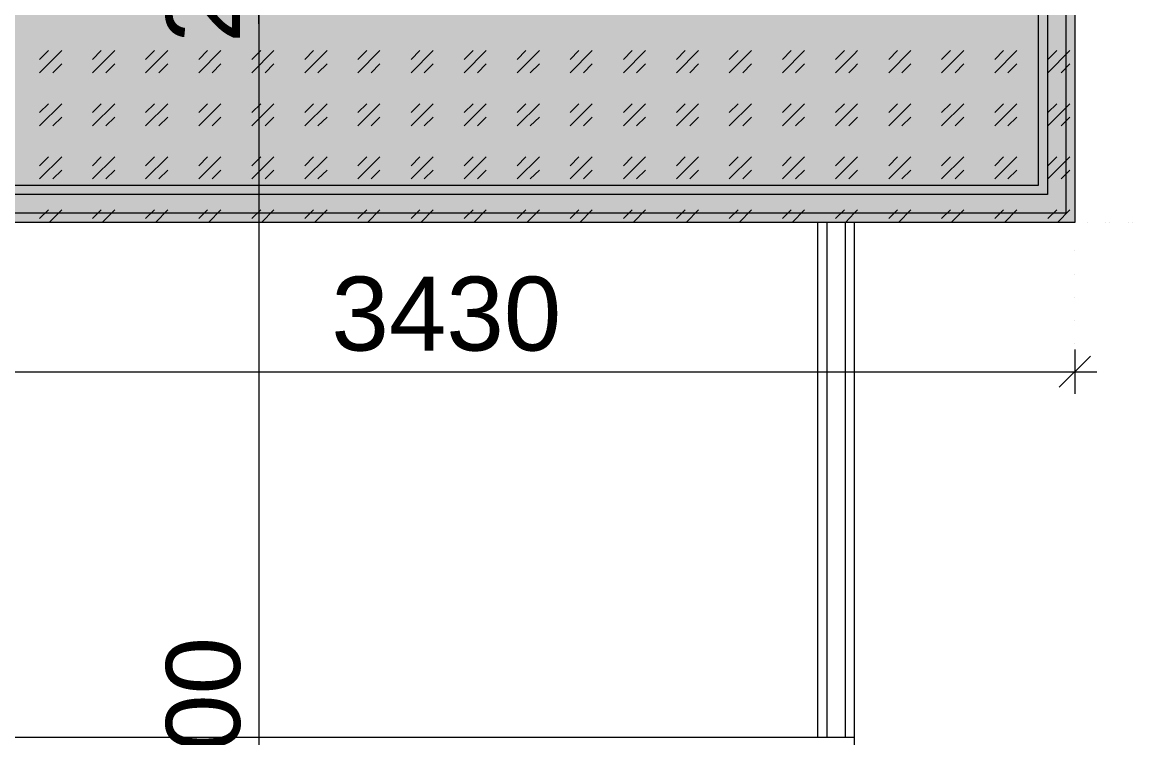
# Model space of a CAD drawing. Header units: millimetres. Extents: x -1303 to 98744, y -1303 to 90097.
# Drawn here: x 72362 to 75381, y 64031 to 65976 of the extents above; entities that cross this region are included whole.
import ezdxf

# ---------------------------------------------------------------- set-up
doc = ezdxf.new("R2010")
doc.units = ezdxf.units.MM
doc.layers.add('PDF_Geometry', color=7, linetype='Continuous')
doc.layers.add('PDF_Text', color=7, linetype='Continuous')
doc.layers.add('PDF_Solid Fills', color=192, linetype='Continuous', true_color=0xc2c0c0c0)
doc.styles.add('PDF ArialMT', font='arial.ttf')

msp = doc.modelspace()

# ---------------------------------------------------------------- linework, layer by layer
at = {"layer": 'PDF_Geometry', "color": 9, "lineweight": 0, "true_color": 0xc0c0c0}
for points in [[(74023.61861, 81272.1461), (75223.66506, 81272.1461), (75223.66506, 65432.01731), (71793.62796, 65432.01731)], [(74023.61861, 81247.60021), (75199.11916, 81247.60021), (75199.11916, 65457.40619), (71793.62796, 65457.40619)], [(74023.61861, 81197.67369), (75149.19264, 81197.67369), (75149.19264, 65507.33684), (71793.62796, 65507.33684)], [(74023.61861, 81172.2848), (75123.80375, 81172.2848), (75123.80375, 65531.87861), (71793.62796, 65531.87861)], [(74523.7764, 65432.01731), (74523.7764, 64032.24412)], [(74549.16529, 65432.01731), (74549.16529, 64032.24412)], [(74599.10007, 65432.01731), (74599.10007, 64032.24412)], [(74623.6377, 65432.01731), (74623.6377, 62532.60548)], [(67708.55425, 64032.24412), (74623.6377, 64032.24412)]]:
    msp.add_lwpolyline(points, dxfattribs=at)
at = {"layer": 'PDF_Geometry', "color": 122, "lineweight": 0, "true_color": 0x00b88a}
msp.add_lwpolyline([(73005.52587, 66092.12839), (73005.52587, 65971.95267)], close=True, dxfattribs=at)
msp.add_lwpolyline([(73005.52587, 65992.26708), (73005.52587, 66012.57737), (73005.52587, 61952.04542), (73005.52587, 61972.35983)], dxfattribs=at)
at = {"layer": 'PDF_Geometry', "lineweight": 0}
for points in [[(72409.72999, 65838.23951), (72469.81371, 65899.17449)], [(72409.72999, 65874.6286), (72433.42463, 65899.17449)], [(72553.60035, 65838.23951), (72613.68408, 65899.17449)], [(72553.60035, 65874.6286), (72577.295, 65899.17449)], [(72697.47072, 65838.23951), (72758.4057, 65899.17449)], [(72697.47072, 65874.6286), (72722.01662, 65899.17449)], [(72842.18407, 65838.23951), (72902.27606, 65899.17449)], [(72842.18407, 65874.6286), (72865.88698, 65899.17449)], [(72986.05443, 65838.23951), (73046.14643, 65899.17449)], [(72986.05443, 65874.6286), (73010.60034, 65899.17449)], [(73130.77605, 65838.23951), (73190.85979, 65899.17449)], [(73130.77605, 65874.6286), (73154.4707, 65899.17449)], [(73274.64642, 65838.23951), (73334.73015, 65899.17449)], [(73274.64642, 65874.6286), (73299.18405, 65899.17449)], [(73419.35978, 65838.23951), (73479.45177, 65899.17449)], [(73419.35978, 65874.6286), (73443.05442, 65899.17449)], [(73563.23014, 65838.23951), (73623.32214, 65899.17449)], [(73563.23014, 65874.6286), (73587.77604, 65899.17449)], [(73707.95176, 65838.23951), (73768.03549, 65899.17449)], [(73707.95176, 65874.6286), (73731.6464, 65899.17449)], [(73851.82213, 65838.23951), (73911.90585, 65899.17449)], [(73851.82213, 65874.6286), (73875.51677, 65899.17449)], [(73996.53548, 65838.23951), (74056.61921, 65899.17449)], [(73996.53548, 65874.6286), (74020.23013, 65899.17449)], [(74140.40585, 65838.23951), (74200.48957, 65899.17449)], [(74140.40585, 65874.6286), (74164.10049, 65899.17449)], [(74284.27621, 65838.23951), (74344.35994, 65899.17449)], [(74284.27621, 65874.6286), (74308.82211, 65899.17449)], [(74428.98956, 65838.23951), (74489.08156, 65899.17449)], [(74428.98956, 65874.6286), (74452.69248, 65899.17449)], [(74572.85993, 65838.23951), (74623.6377, 65889.01729), (74632.95192, 65899.17449)], [(74572.85993, 65874.6286), (74597.40583, 65899.17449)], [(74717.58155, 65838.23951), (74777.66528, 65899.17449)], [(74717.58155, 65874.6286), (74741.27619, 65899.17449)], [(74861.45191, 65838.23951), (74921.53565, 65899.17449)], [(74861.45191, 65874.6286), (74885.98954, 65899.17449)], [(75006.16527, 65838.23951), (75066.25727, 65899.17449)], [(75006.16527, 65874.6286), (75029.85991, 65899.17449)], [(75150.03564, 65838.23951), (75210.12763, 65899.17449)], [(75150.03564, 65874.6286), (75174.58153, 65899.17449)], [(75223.66506, 65914.40617), (75223.66506, 65789.99897)], [(72445.27608, 65838.23951), (72469.81371, 65862.78127)], [(72589.98944, 65838.23951), (72613.68408, 65862.78127)], [(72733.85981, 65838.23951), (72758.4057, 65862.78127)], [(72878.58143, 65838.23951), (72902.27606, 65862.78127)], [(73022.45179, 65838.23951), (73046.14643, 65862.78127)], [(73166.32216, 65838.23951), (73190.85979, 65862.78127)], [(73311.03551, 65838.23951), (73334.73015, 65862.78127)], [(73454.90587, 65838.23951), (73479.45177, 65862.78127)], [(73599.61922, 65838.23951), (73623.32214, 65862.78127)], [(73743.48959, 65838.23951), (73768.03549, 65862.78127)], [(73888.21121, 65838.23951), (73911.90585, 65862.78127)], [(74032.08157, 65838.23951), (74056.61921, 65862.78127)], [(74176.79493, 65838.23951), (74200.48957, 65862.78127)], [(74320.6653, 65838.23951), (74344.35994, 65862.78127)], [(74464.53566, 65838.23951), (74489.08156, 65862.78127)], [(74609.25728, 65838.23951), (74623.6377, 65853.47119), (74632.95192, 65862.78127)], [(74753.12765, 65838.23951), (74777.66528, 65862.78127)], [(74897.841, 65838.23951), (74921.53565, 65862.78127)], [(75041.71136, 65838.23951), (75066.25727, 65862.78127)], [(75186.42472, 65838.23951), (75210.12763, 65862.78127)], [(72409.72999, 65694.36915), (72469.81371, 65754.45701)], [(72409.72999, 65730.75824), (72433.42463, 65754.45701)], [(72553.60035, 65694.36915), (72613.68408, 65754.45701)], [(72553.60035, 65730.75824), (72577.295, 65754.45701)], [(72697.47072, 65694.36915), (72758.4057, 65754.45701)], [(72697.47072, 65730.75824), (72722.01662, 65754.45701)], [(72842.18407, 65694.36915), (72902.27606, 65754.45701)], [(72842.18407, 65730.75824), (72865.88698, 65754.45701)], [(72986.05443, 65694.36915), (73046.14643, 65754.45701)], [(72986.05443, 65730.75824), (73010.60034, 65754.45701)], [(73130.77605, 65694.36915), (73190.85979, 65754.45701)], [(73130.77605, 65730.75824), (73154.4707, 65754.45701)], [(73274.64642, 65694.36915), (73334.73015, 65754.45701)], [(73274.64642, 65730.75824), (73299.18405, 65754.45701)], [(73419.35978, 65694.36915), (73479.45177, 65754.45701)], [(73419.35978, 65730.75824), (73443.05442, 65754.45701)], [(73563.23014, 65694.36915), (73623.32214, 65754.45701)], [(73563.23014, 65730.75824), (73587.77604, 65754.45701)], [(73707.95176, 65694.36915), (73768.03549, 65754.45701)], [(73707.95176, 65730.75824), (73731.6464, 65754.45701)], [(73851.82213, 65694.36915), (73911.90585, 65754.45701)], [(73851.82213, 65730.75824), (73875.51677, 65754.45701)], [(73996.53548, 65694.36915), (74056.61921, 65754.45701)], [(73996.53548, 65730.75824), (74020.23013, 65754.45701)], [(74140.40585, 65694.36915), (74200.48957, 65754.45701)], [(74140.40585, 65730.75824), (74164.10049, 65754.45701)], [(74284.27621, 65694.36915), (74344.35994, 65754.45701)], [(74284.27621, 65730.75824), (74308.82211, 65754.45701)], [(74428.98956, 65694.36915), (74489.08156, 65754.45701)], [(74428.98956, 65730.75824), (74452.69248, 65754.45701)], [(74572.85993, 65694.36915), (74623.6377, 65745.14692), (74632.95192, 65754.45701)], [(74572.85993, 65730.75824), (74597.40583, 65754.45701)], [(74717.58155, 65694.36915), (74777.66528, 65754.45701)], [(74717.58155, 65730.75824), (74741.27619, 65754.45701)], [(74861.45191, 65694.36915), (74921.53565, 65754.45701)], [(74861.45191, 65730.75824), (74885.98954, 65754.45701)], [(75006.16527, 65694.36915), (75066.25727, 65754.45701)], [(75006.16527, 65730.75824), (75029.85991, 65754.45701)], [(75150.03564, 65694.36915), (75210.12763, 65754.45701)], [(75150.03564, 65730.75824), (75174.58153, 65754.45701)], [(72445.27608, 65694.36915), (72469.81371, 65718.06379)], [(72589.98944, 65694.36915), (72613.68408, 65718.06379)], [(72733.85981, 65694.36915), (72758.4057, 65718.06379)], [(72878.58143, 65694.36915), (72902.27606, 65718.06379)], [(73022.45179, 65694.36915), (73046.14643, 65718.06379)], [(73166.32216, 65694.36915), (73190.85979, 65718.06379)], [(73311.03551, 65694.36915), (73334.73015, 65718.06379)], [(73454.90587, 65694.36915), (73479.45177, 65718.06379)], [(73599.61922, 65694.36915), (73623.32214, 65718.06379)], [(73743.48959, 65694.36915), (73768.03549, 65718.06379)], [(73888.21121, 65694.36915), (73911.90585, 65718.06379)], [(74032.08157, 65694.36915), (74056.61921, 65718.06379)], [(74176.79493, 65694.36915), (74200.48957, 65718.06379)], [(74320.6653, 65694.36915), (74344.35994, 65718.06379)], [(74464.53566, 65694.36915), (74489.08156, 65718.06379)], [(74609.25728, 65694.36915), (74623.6377, 65708.75783), (74632.95192, 65718.06379)], [(74753.12765, 65694.36915), (74777.66528, 65718.06379)], [(74897.841, 65694.36915), (74921.53565, 65718.06379)], [(75041.71136, 65694.36915), (75066.25727, 65718.06379)], [(75186.42472, 65694.36915), (75210.12763, 65718.06379)], [(75223.66506, 65727.37387), (75223.66506, 65602.12368)], [(72409.72999, 65550.49878), (72469.81371, 65610.58665)], [(72409.72999, 65586.04488), (72433.42463, 65610.58665)], [(72553.60035, 65550.49878), (72613.68408, 65610.58665)], [(72553.60035, 65586.04488), (72577.295, 65610.58665)], [(72697.47072, 65550.49878), (72758.4057, 65610.58665)], [(72697.47072, 65586.04488), (72722.01662, 65610.58665)], [(72842.18407, 65550.49878), (72902.27606, 65610.58665)], [(72842.18407, 65586.04488), (72865.88698, 65610.58665)], [(72986.05443, 65550.49878), (73046.14643, 65610.58665)], [(72986.05443, 65586.04488), (73010.60034, 65610.58665)], [(73130.77605, 65550.49878), (73190.85979, 65610.58665)], [(73130.77605, 65586.04488), (73154.4707, 65610.58665)], [(73274.64642, 65550.49878), (73334.73015, 65610.58665)], [(73274.64642, 65586.04488), (73299.18405, 65610.58665)], [(73419.35978, 65550.49878), (73479.45177, 65610.58665)], [(73419.35978, 65586.04488), (73443.05442, 65610.58665)], [(73563.23014, 65550.49878), (73623.32214, 65610.58665)], [(73563.23014, 65586.04488), (73587.77604, 65610.58665)], [(73707.95176, 65550.49878), (73768.03549, 65610.58665)], [(73707.95176, 65586.04488), (73731.6464, 65610.58665)], [(73851.82213, 65550.49878), (73911.90585, 65610.58665)], [(73851.82213, 65586.04488), (73875.51677, 65610.58665)], [(73996.53548, 65550.49878), (74056.61921, 65610.58665)], [(73996.53548, 65586.04488), (74020.23013, 65610.58665)], [(74140.40585, 65550.49878), (74200.48957, 65610.58665)], [(74140.40585, 65586.04488), (74164.10049, 65610.58665)], [(74284.27621, 65550.49878), (74344.35994, 65610.58665)], [(74284.27621, 65586.04488), (74308.82211, 65610.58665)], [(74428.98956, 65550.49878), (74489.08156, 65610.58665)], [(74428.98956, 65586.04488), (74452.69248, 65610.58665)], [(74572.85993, 65550.49878), (74623.6377, 65601.27656), (74632.95192, 65610.58665)], [(74572.85993, 65586.04488), (74597.40583, 65610.58665)], [(74717.58155, 65550.49878), (74777.66528, 65610.58665)], [(74717.58155, 65586.04488), (74741.27619, 65610.58665)], [(74861.45191, 65550.49878), (74921.53565, 65610.58665)], [(74861.45191, 65586.04488), (74885.98954, 65610.58665)], [(75006.16527, 65550.49878), (75066.25727, 65610.58665)], [(75006.16527, 65586.04488), (75029.85991, 65610.58665)], [(75150.03564, 65550.49878), (75210.12763, 65610.58665)], [(75150.03564, 65586.04488), (75174.58153, 65610.58665)], [(72445.27608, 65550.49878), (72469.81371, 65574.19343)], [(72589.98944, 65550.49878), (72613.68408, 65574.19343)], [(72733.85981, 65550.49878), (72758.4057, 65574.19343)], [(72878.58143, 65550.49878), (72902.27606, 65574.19343)], [(73022.45179, 65550.49878), (73046.14643, 65574.19343)], [(73166.32216, 65550.49878), (73190.85979, 65574.19343)], [(73311.03551, 65550.49878), (73334.73015, 65574.19343)], [(73454.90587, 65550.49878), (73479.45177, 65574.19343)], [(73599.61922, 65550.49878), (73623.32214, 65574.19343)], [(73743.48959, 65550.49878), (73768.03549, 65574.19343)], [(73888.21121, 65550.49878), (73911.90585, 65574.19343)], [(74032.08157, 65550.49878), (74056.61921, 65574.19343)], [(74176.79493, 65550.49878), (74200.48957, 65574.19343)], [(74320.6653, 65550.49878), (74344.35994, 65574.19343)], [(74464.53566, 65550.49878), (74489.08156, 65574.19343)], [(74609.25728, 65550.49878), (74623.6377, 65564.88747), (74632.95192, 65574.19343)], [(74753.12765, 65550.49878), (74777.66528, 65574.19343)], [(74897.841, 65550.49878), (74921.53565, 65574.19343)], [(75041.71136, 65550.49878), (75066.25727, 65574.19343)], [(75186.42472, 65550.49878), (75210.12763, 65574.19343)], [(75223.66506, 65539.49858), (75223.66506, 65432.01731), (75115.34079, 65432.01731)], [(72409.72999, 65442.17451), (72433.42463, 65465.86916)], [(72435.96186, 65432.01731), (72469.81371, 65465.86916)], [(72553.60035, 65442.17451), (72577.295, 65465.86916)], [(72579.83223, 65432.01731), (72613.68408, 65465.86916)], [(72697.47072, 65442.17451), (72722.01662, 65465.86916)], [(72724.55385, 65432.01731), (72758.4057, 65465.86916)], [(72842.18407, 65442.17451), (72865.88698, 65465.86916)], [(72868.42421, 65432.01731), (72902.27606, 65465.86916)], [(72986.05443, 65442.17451), (73010.60034, 65465.86916)], [(73013.13757, 65432.01731), (73046.14643, 65465.86916)], [(73130.77605, 65442.17451), (73154.4707, 65465.86916)], [(73157.00794, 65432.01731), (73190.85979, 65465.86916)], [(73274.64642, 65442.17451), (73299.18405, 65465.86916)], [(73300.8783, 65432.01731), (73334.73015, 65465.86916)], [(73419.35978, 65442.17451), (73443.05442, 65465.86916)], [(73445.59992, 65432.01731), (73479.45177, 65465.86916)], [(73563.23014, 65442.17451), (73587.77604, 65465.86916)], [(73589.47029, 65432.01731), (73623.32214, 65465.86916)], [(73707.95176, 65442.17451), (73731.6464, 65465.86916)], [(73734.18364, 65432.01731), (73768.03549, 65465.86916)], [(73851.82213, 65442.17451), (73875.51677, 65465.86916)], [(73878.054, 65432.01731), (73911.90585, 65465.86916)], [(73996.53548, 65442.17451), (74020.23013, 65465.86916)], [(74022.76736, 65432.01731), (74056.61921, 65465.86916)], [(74140.40585, 65442.17451), (74164.10049, 65465.86916)], [(74166.63772, 65432.01731), (74200.48957, 65465.86916)], [(74284.27621, 65442.17451), (74308.82211, 65465.86916)], [(74311.35934, 65432.01731), (74344.35994, 65465.86916)], [(74428.98956, 65442.17451), (74452.69248, 65465.86916)], [(74455.22971, 65432.01731), (74489.08156, 65465.86916)], [(74572.85993, 65442.17451), (74597.40583, 65465.86916)], [(74599.94307, 65432.01731), (74623.6377, 65456.55907), (74632.95192, 65465.86916)], [(74717.58155, 65442.17451), (74741.27619, 65465.86916)], [(74743.81343, 65432.01731), (74777.66528, 65465.86916)], [(74861.45191, 65442.17451), (74885.98954, 65465.86916)], [(74887.68379, 65432.01731), (74921.53565, 65465.86916)], [(75006.16527, 65442.17451), (75029.85991, 65465.86916)], [(75032.40541, 65432.01731), (75066.25727, 65465.86916)], [(75150.03564, 65442.17451), (75174.58153, 65465.86916)], [(75176.27578, 65432.01731), (75210.12763, 65465.86916)], [(72427.4989, 65432.01731), (72302.24871, 65432.01731)], [(72615.37833, 65432.01731), (72490.12813, 65432.01731)], [(72802.41476, 65432.01731), (72678.00755, 65432.01731)], [(72990.28592, 65432.01731), (72865.03573, 65432.01731)], [(73177.32235, 65432.01731), (73052.91515, 65432.01731)], [(73365.20178, 65432.01731), (73239.94331, 65432.01731)], [(73552.22994, 65432.01731), (73427.82274, 65432.01731)], [(73740.10936, 65432.01731), (73614.85918, 65432.01731)], [(73927.98879, 65432.01731), (73802.73033, 65432.01731)], [(74115.01696, 65432.01731), (73989.76676, 65432.01731)], [(74302.89638, 65432.01731), (74177.64619, 65432.01731)], [(74489.92455, 65432.01731), (74365.51734, 65432.01731)], [(74677.80397, 65432.01731), (74552.55378, 65432.01731)], [(74623.6377, 65432.01731), (74623.6377, 65432.01731)], [(74693.88691, 65432.01731), (74693.88691, 65432.01731)], [(74864.83214, 65432.01731), (74740.4332, 65432.01731)], [(74756.50787, 65432.01731), (74756.50787, 65432.01731)], [(74819.1371, 65432.01731), (74819.1371, 65432.01731)], [(74880.91507, 65432.01731), (74880.91507, 65432.01731)], [(75052.71157, 65432.01731), (74927.46137, 65432.01731)], [(74943.54431, 65432.01731), (74943.54431, 65432.01731)], [(75006.16527, 65432.01731), (75006.16527, 65432.01731)], [(75068.7945, 65432.01731), (75068.7945, 65432.01731)], [(75131.41546, 65432.01731), (75131.41546, 65432.01731)], [(75194.04469, 65432.01731), (75194.04469, 65432.01731)], [(75223.66506, 65432.01731), (75223.66506, 65432.01731)], [(75223.66506, 65432.01731), (75223.66506, 65432.01731)], [(75256.67392, 65432.01731), (75256.67392, 65432.01731)], [(75306.60044, 65432.01731), (75306.60044, 65432.01731)], [(75318.45189, 65432.01731), (75318.45189, 65432.01731)], [(75368.37841, 65432.01731), (75368.37841, 65432.01731)], [(75381.07286, 65432.01731), (75381.07286, 65432.01731)], [(75223.66506, 65354.1564), (75223.66506, 65354.1564)], [(75223.66506, 65291.5313), (75223.66506, 65291.5313)], [(75223.66506, 65228.9062), (75223.66506, 65228.9062)], [(75223.66506, 65166.28111), (75223.66506, 65166.28111)], [(75223.66506, 65103.65601), (75223.66506, 65103.65601)], [(75223.66506, 65025.7951), (75223.66506, 65025.7951)]]:
    msp.add_lwpolyline(points, dxfattribs=at)
at = {"layer": 'PDF_Geometry', "color": 222, "lineweight": 0, "true_color": 0xb8008a}
for points in [[(75223.66506, 65085.88296), (75223.66506, 64965.70724)], [(75181.35025, 64983.48029), (75265.97987, 65068.10991)], [(71813.93411, 65025.7951), (75204.2019, 65025.7951)], [(75163.58134, 65025.7951), (75283.74879, 65025.7951)]]:
    msp.add_lwpolyline(points, dxfattribs=at)
at = {"layer": 'PDF_Solid Fills', "color": 254, "lineweight": 0, "true_color": 0x00007f}
msp.add_solid([(71194.27831, 66032.71822), (71194.27831, 65432.695), (75224.26012, 66032.71822), (75224.26012, 65432.695)], dxfattribs=at)

# ---------------------------------------------------------------- texts
at = {"layer": 'PDF_Text', "char_height": 201.084641, "attachment_point": 4, "rotation": 90, "style": 'PDF ArialMT'}
for s, insert in [('230', (72855.15474, 65920.24329)), ('4100', (72855.15474, 63679.85689))]:
    msp.add_mtext(s, dxfattribs=dict(at, insert=insert))
at = {"layer": 'PDF_Text', "insert": (73202.70873, 65182.48259), "char_height": 201.084641, "attachment_point": 4, "style": 'PDF ArialMT'}
msp.add_mtext('3430', dxfattribs=at)

doc.saveas('drawing.dxf')
